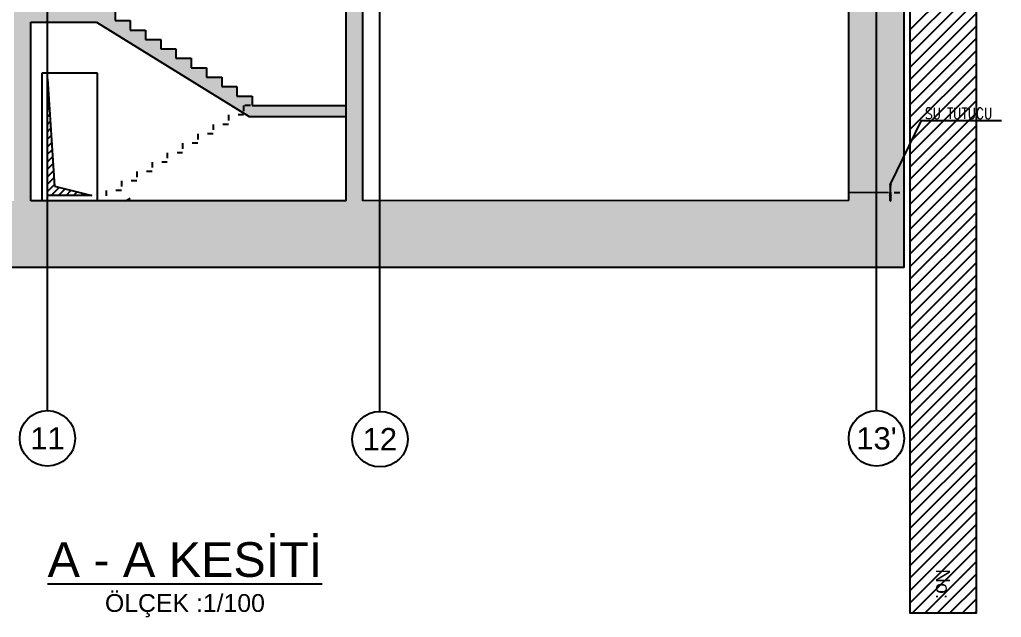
# Model space of a CAD drawing. Header units: millimetres. Extents: x 400392 to 401186, y 4543812 to 4544115.
# Drawn here: x 400712.13 to 400729.82, y 4543910.72 to 4543921.49 of the extents above; entities that cross this region are included whole.
import ezdxf
from ezdxf.enums import TextEntityAlignment as Align

# ---------------------------------------------------------------- set-up
doc = ezdxf.new("R2010")
doc.units = ezdxf.units.MM
for name, pattern in [('ACAD_ISO05W100', [33, 24, -3, 0, -3, 0, -3]), ('AKS', [3, 2.5, -0.25, 0, -0.25]), ('CONTINU', [0]), ('Dot', [4, 0, -4])]:
    doc.linetypes.add(name, pattern=pattern)
for name, color, linetype in [('aks prota', 2, 'AKS'), ('boşluk prota', 2, 'Continuous'), ('boşluk taraması prota', 252, 'Continuous'), ('caks prota', 4, 'Continuous'), ('görünüş prota', 4, 'Continuous'), ('inşaat derzi prota', 11, 'Continuous'), ('kesit prota', 1, 'Continuous'), ('kesit tarama prota', 252, 'Continuous'), ('kiriş prota', 6, 'Continuous'), ('kolon tarama prota', 252, 'Continuous'), ('not yazısı prota', 6, 'Continuous'), ('not çizgisi prota', 4, 'Continuous'), ('st_s_su tutucu', 2, 'Continuous'), ('t35 prota', 3, 'Continuous'), ('taks prota', 7, 'Continuous'), ('tplan prota', 7, 'Continuous')]:
    doc.layers.add(name, color=color, linetype=linetype)
doc.layers.add('PRT-Geo_Pile', color=150, linetype='Continuous', lineweight=30)
doc.layers.add('PRT-Geo_TableText', color=8, linetype='Continuous', lineweight=25)
doc.styles.add('Arial', font='Arial.ttf')
doc.styles.add('prt-kd-kot', font='Arial.ttf')
doc.styles.add('TAKS', font='Arial Unicode.ttf')
doc.styles.add('TSIMPLEX', font='romanstw.shx')

msp = doc.modelspace()

# ---------------------------------------------------------------- hatches: boundary and pattern name
at = {"layer": 'kesit tarama prota'}
h = msp.add_hatch(color=253, dxfattribs=at)
h.dxf.hatch_style = 1
h.paths.add_polyline_path([(400700.48405, 4543931.78232), (400700.48405, 4543930.78232), (400701.83403, 4543930.78232), (400701.83385, 4543917.02232), (400728.07239, 4543917.02232), (400728.07239, 4543930.78232), (400729.42239, 4543930.78232), (400729.42239, 4543931.78232)])
h.paths.add_polyline_path([(400727.07208, 4543930.79341), (400727.07208, 4543924.69341), (400718.32039, 4543924.68232), (400718.32039, 4543930.78232)], flags=16)
h.paths.add_polyline_path([(400718.02039, 4543930.78232), (400718.02039, 4543918.22232), (400712.33339, 4543918.22232), (400712.33339, 4543921.44232), (400713.51856, 4543921.44232), (400716.26856, 4543919.74232), (400718.02039, 4543919.74232), (400718.02039, 4543919.94232), (400716.32539, 4543919.94232), (400716.32539, 4543920.11232), (400716.05039, 4543920.11232), (400716.05039, 4543920.28232), (400715.77539, 4543920.28232), (400715.77539, 4543920.45232), (400715.50039, 4543920.45232), (400715.50039, 4543920.62232), (400715.22539, 4543920.62232), (400715.22539, 4543920.79232), (400714.95039, 4543920.79232), (400714.95039, 4543920.96232), (400714.67539, 4543920.96232), (400714.67539, 4543921.13232), (400714.40039, 4543921.13232), (400714.40039, 4543921.30232), (400714.12539, 4543921.30232), (400714.12539, 4543921.47232), (400713.85539, 4543921.47232), (400713.85539, 4543921.64232), (400712.33339, 4543921.64232), (400712.33339, 4543924.48232), (400714.10091, 4543924.48232), (400716.26856, 4543923.14232), (400718.02039, 4543923.14232), (400718.02039, 4543923.34232), (400716.32539, 4543923.34232), (400716.32539, 4543923.51232), (400716.05039, 4543923.51232), (400716.05039, 4543923.68232), (400715.77539, 4543923.68232), (400715.77539, 4543923.85232), (400715.50039, 4543923.85232), (400715.50039, 4543924.02232), (400715.22539, 4543924.02232), (400715.22539, 4543924.19232), (400714.95039, 4543924.19232), (400714.95039, 4543924.36232), (400714.67539, 4543924.36232), (400714.67539, 4543924.53232), (400714.40039, 4543924.53232), (400714.40039, 4543924.68232), (400712.33339, 4543924.68232), (400712.33339, 4543930.78232)], flags=16)
h.paths.add_polyline_path([(400727.07208, 4543924.19341), (400727.07208, 4543918.23341), (400718.32039, 4543918.22232), (400718.32039, 4543924.18232)], flags=16)
h.paths.add_polyline_path([(400712.03339, 4543930.78232), (400712.03339, 4543924.68232), (400702.83357, 4543924.68232), (400702.83357, 4543930.78232)], flags=16)
h.paths.add_polyline_path([(400712.03339, 4543924.18232), (400712.03339, 4543918.22232), (400702.83357, 4543918.22232), (400702.83357, 4543924.18232)], flags=16)

# ---------------------------------------------------------------- linework, layer by layer
at = {"layer": 'aks prota', "ltscale": 10}
for p, q in [((400712.63539, 4543914.44498), (400712.63539, 4543934.8028)), ((400718.62539, 4543914.43086), (400718.62539, 4543934.8028)), ((400727.57239, 4543914.44498), (400727.57239, 4543934.8028))]:
    msp.add_line(p, q, dxfattribs=at)
at = {"layer": 'boşluk prota', "ltscale": 0.05}
for p, q in [((400712.63539, 4543920.42232), (400712.75973, 4543918.4896)), ((400712.63539, 4543918.32232), (400712.63539, 4543920.42232)), ((400712.75973, 4543918.4896), (400713.43539, 4543918.32232)), ((400713.43539, 4543918.32232), (400712.63539, 4543918.32232))]:
    msp.add_line(p, q, dxfattribs=at)
at = {"layer": 'boşluk taraması prota', "linetype": 'Continuous', "ltscale": 2}
for p, q in [((400712.63539, 4543920.41055), (400712.6361, 4543920.41126)), ((400712.63539, 4543920.27585), (400712.64424, 4543920.2847)), ((400712.63539, 4543920.14114), (400712.65238, 4543920.15814)), ((400712.63539, 4543920.00644), (400712.66052, 4543920.03158)), ((400712.63539, 4543919.87174), (400712.66867, 4543919.90502)), ((400712.63539, 4543919.73703), (400712.67681, 4543919.77846)), ((400712.63539, 4543919.60233), (400712.68495, 4543919.65189)), ((400712.63539, 4543919.46762), (400712.69309, 4543919.52533)), ((400712.63539, 4543919.33292), (400712.70124, 4543919.39877)), ((400712.63539, 4543919.19822), (400712.70938, 4543919.27221)), ((400712.63539, 4543919.06351), (400712.71752, 4543919.14565)), ((400712.63539, 4543918.92881), (400712.72566, 4543919.01909)), ((400712.63539, 4543918.79411), (400712.7338, 4543918.89252)), ((400712.63539, 4543918.6594), (400712.74195, 4543918.76596)), ((400712.63539, 4543918.5247), (400712.75009, 4543918.6394)), ((400712.63539, 4543918.38999), (400712.75823, 4543918.51284)), ((400712.70242, 4543918.32232), (400712.84787, 4543918.46778)), ((400712.83712, 4543918.32232), (400712.95585, 4543918.44105)), ((400712.97182, 4543918.32232), (400713.06382, 4543918.41431)), ((400713.10653, 4543918.32232), (400713.17179, 4543918.38758)), ((400713.24123, 4543918.32232), (400713.27976, 4543918.36085)), ((400713.37594, 4543918.32232), (400713.38773, 4543918.33412))]:
    msp.add_line(p, q, dxfattribs=at)
at = {"layer": 'caks prota', "ltscale": 0.05}
for centre in [(400712.63539, 4543913.94498), (400718.62739, 4543913.93086), (400727.57239, 4543913.94498)]:
    msp.add_circle(centre, 0.5, dxfattribs=at)
at = {"layer": 'görünüş prota', "linetype": 'Dot'}
for p, q in [((400716.29142, 4543919.94232), (400716.17039, 4543919.94232)), ((400716.17039, 4543919.94232), (400716.17039, 4543919.77232)), ((400716.17039, 4543919.77232), (400715.89539, 4543919.77232)), ((400715.89539, 4543919.77232), (400715.89539, 4543919.60232)), ((400714.04339, 4543918.22232), (400716.50221, 4543919.74232)), ((400715.89539, 4543919.60232), (400715.62039, 4543919.60232)), ((400715.62039, 4543919.60232), (400715.62039, 4543919.43232)), ((400715.62039, 4543919.43232), (400715.34539, 4543919.43232)), ((400715.34539, 4543919.43232), (400715.34539, 4543919.26232)), ((400715.34539, 4543919.26232), (400715.07039, 4543919.26232)), ((400715.07039, 4543919.26232), (400715.07039, 4543919.09232)), ((400715.07039, 4543919.09232), (400714.79539, 4543919.09232)), ((400714.79539, 4543919.09232), (400714.79539, 4543918.92232)), ((400714.79539, 4543918.92232), (400714.52039, 4543918.92232)), ((400714.52039, 4543918.92232), (400714.52039, 4543918.75232)), ((400714.52039, 4543918.75232), (400714.24539, 4543918.75232)), ((400714.24539, 4543918.75232), (400714.24539, 4543918.58232)), ((400714.24539, 4543918.58232), (400713.97039, 4543918.58232)), ((400713.97039, 4543918.58232), (400713.97039, 4543918.41232)), ((400713.97039, 4543918.41232), (400713.69539, 4543918.41232)), ((400713.69539, 4543918.41232), (400713.69539, 4543918.22232))]:
    msp.add_line(p, q, dxfattribs=at)
at = {"layer": 'inşaat derzi prota', "linetype": 'ACAD_ISO05W100', "ltscale": 0.03}
msp.add_line((400727.07208, 4543918.38341), (400728.07239, 4543918.37232), dxfattribs=at)
at = {"layer": 'kesit prota'}
for p, q in [((400718.02039, 4543918.22232), (400718.02039, 4543930.78232)), ((400728.07239, 4543917.02232), (400728.07239, 4543930.78232)), ((400718.32039, 4543918.22232), (400718.32039, 4543924.18232)), ((400727.07208, 4543918.23341), (400727.07208, 4543924.19341)), ((400713.85539, 4543921.64232), (400713.85539, 4543921.47232)), ((400712.33339, 4543918.22232), (400712.33339, 4543921.44232)), ((400712.33339, 4543921.44232), (400713.51856, 4543921.44232)), ((400713.51856, 4543921.44232), (400716.26856, 4543919.74232)), ((400713.85539, 4543921.47232), (400714.12539, 4543921.47232)), ((400714.12539, 4543921.47232), (400714.12539, 4543921.30232)), ((400714.12539, 4543921.30232), (400714.40039, 4543921.30232)), ((400714.40039, 4543921.30232), (400714.40039, 4543921.13232)), ((400714.40039, 4543921.13232), (400714.67539, 4543921.13232)), ((400714.67539, 4543921.13232), (400714.67539, 4543920.96232)), ((400714.67539, 4543920.96232), (400714.95039, 4543920.96232)), ((400714.95039, 4543920.96232), (400714.95039, 4543920.79232)), ((400714.95039, 4543920.79232), (400715.22539, 4543920.79232)), ((400715.22539, 4543920.79232), (400715.22539, 4543920.62232)), ((400715.22539, 4543920.62232), (400715.50039, 4543920.62232)), ((400715.50039, 4543920.62232), (400715.50039, 4543920.45232)), ((400715.50039, 4543920.45232), (400715.77539, 4543920.45232)), ((400715.77539, 4543920.45232), (400715.77539, 4543920.28232)), ((400715.77539, 4543920.28232), (400716.05039, 4543920.28232)), ((400716.05039, 4543920.28232), (400716.05039, 4543920.11232)), ((400716.05039, 4543920.11232), (400716.32539, 4543920.11232)), ((400716.32539, 4543920.11232), (400716.32539, 4543919.94232)), ((400716.32539, 4543919.94232), (400718.02239, 4543919.94232)), ((400716.26856, 4543919.74232), (400718.02039, 4543919.74232)), ((400718.02039, 4543918.22232), (400712.33339, 4543918.22232)), ((400727.07208, 4543918.23341), (400718.32039, 4543918.22232)), ((400728.07239, 4543917.02232), (400701.83385, 4543917.02232))]:
    msp.add_line(p, q, dxfattribs=at)
at = {"layer": 'kiriş prota'}
for p, q in [((400713.53539, 4543920.52232), (400712.53539, 4543920.52232)), ((400712.53539, 4543920.52232), (400712.53539, 4543918.22232)), ((400713.53539, 4543918.22232), (400713.53539, 4543920.52232))]:
    msp.add_line(p, q, dxfattribs=at)
at = {"layer": 'kolon tarama prota', "linetype": 'Continuous', "transparency": 33554687}
for p, q in [((400728.17239, 4543921.30303), (400729.37239, 4543922.50303)), ((400728.17239, 4543921.07852), (400729.37239, 4543922.27852)), ((400728.17239, 4543920.85402), (400729.37239, 4543922.05402)), ((400728.17239, 4543920.62951), (400729.37239, 4543921.82951)), ((400728.17239, 4543920.405), (400729.37239, 4543921.605)), ((400728.17239, 4543920.1805), (400729.37239, 4543921.3805)), ((400728.17239, 4543919.95599), (400729.37239, 4543921.15599)), ((400728.17239, 4543919.73148), (400729.37239, 4543920.93148)), ((400728.17239, 4543919.50698), (400729.37239, 4543920.70698)), ((400728.17239, 4543919.28247), (400729.37239, 4543920.48247)), ((400728.17239, 4543919.05796), (400729.37239, 4543920.25796)), ((400728.17239, 4543918.83346), (400729.37239, 4543920.03346)), ((400728.17239, 4543918.60895), (400729.37239, 4543919.80895)), ((400728.17239, 4543918.38445), (400729.37239, 4543919.58445)), ((400728.17239, 4543918.15994), (400729.37239, 4543919.35994)), ((400728.17239, 4543917.93543), (400729.37239, 4543919.13543)), ((400728.17239, 4543917.71093), (400729.37239, 4543918.91093)), ((400728.17239, 4543917.48642), (400729.37239, 4543918.68642)), ((400728.17239, 4543917.26191), (400729.37239, 4543918.46191)), ((400728.17239, 4543917.03741), (400729.37239, 4543918.23741)), ((400728.17239, 4543916.8129), (400729.37239, 4543918.0129)), ((400728.17239, 4543916.58839), (400729.37239, 4543917.78839)), ((400728.17239, 4543916.36389), (400729.37239, 4543917.56389)), ((400728.17239, 4543916.13938), (400729.37239, 4543917.33938)), ((400728.17239, 4543915.91488), (400729.37239, 4543917.11488)), ((400728.17239, 4543915.69037), (400729.37239, 4543916.89037)), ((400728.17239, 4543915.46586), (400729.37239, 4543916.66586)), ((400728.17239, 4543915.24136), (400729.37239, 4543916.44136)), ((400728.17239, 4543915.01685), (400729.37239, 4543916.21685)), ((400728.17239, 4543914.79234), (400729.37239, 4543915.99234)), ((400728.17239, 4543914.56784), (400729.37239, 4543915.76784)), ((400728.17239, 4543914.34333), (400729.37239, 4543915.54333)), ((400728.17239, 4543914.11882), (400729.37239, 4543915.31882)), ((400728.17239, 4543913.89432), (400729.37239, 4543915.09432)), ((400728.17239, 4543913.66981), (400729.37239, 4543914.86981)), ((400728.17239, 4543913.4453), (400729.37239, 4543914.6453)), ((400728.17239, 4543913.2208), (400729.37239, 4543914.4208)), ((400728.17239, 4543912.99629), (400729.37239, 4543914.19629)), ((400728.17239, 4543912.77179), (400729.37239, 4543913.97179)), ((400728.17239, 4543912.54728), (400729.37239, 4543913.74728)), ((400728.17239, 4543912.32277), (400729.37239, 4543913.52277)), ((400728.17239, 4543912.09827), (400729.37239, 4543913.29827)), ((400728.17239, 4543911.87376), (400729.37239, 4543913.07376)), ((400728.17239, 4543911.64925), (400729.37239, 4543912.84925)), ((400728.17239, 4543911.42475), (400729.37239, 4543912.62475)), ((400728.17239, 4543911.20024), (400729.37239, 4543912.40024)), ((400728.17239, 4543910.97573), (400729.37239, 4543912.17573)), ((400728.22349, 4543910.80232), (400729.37239, 4543911.95123)), ((400728.44799, 4543910.80232), (400729.37239, 4543911.72672)), ((400728.6725, 4543910.80232), (400729.37239, 4543911.50222)), ((400728.89701, 4543910.80232), (400729.37239, 4543911.27771)), ((400729.12151, 4543910.80232), (400729.37239, 4543911.0532)), ((400729.34602, 4543910.80232), (400729.37239, 4543910.8287))]:
    msp.add_line(p, q, dxfattribs=at)
at = {"layer": 'not çizgisi prota'}
msp.add_lwpolyline([(400727.82591, 4543918.52223), (400728.38447, 4543919.67199), (400729.82285, 4543919.67199)], dxfattribs=at)
at = {"layer": 'PRT-Geo_Pile', "lineweight": -3, "flags": 128}
msp.add_lwpolyline([(400728.17239, 4543929.75232), (400728.17239, 4543910.80232), (400729.37239, 4543910.80232), (400729.37239, 4543929.75232)], close=True, dxfattribs=at)
at = {"layer": 'st_s_su tutucu', "linetype": 'CONTINU', "ltscale": 0.2}
for p, q in [((400727.83439, 4543918.52232), (400727.81039, 4543918.52232)), ((400727.81039, 4543918.52232), (400727.81039, 4543918.51832)), ((400727.81039, 4543918.51832), (400727.82039, 4543918.51165)), ((400727.82439, 4543918.51165), (400727.83439, 4543918.51832)), ((400727.83439, 4543918.51832), (400727.83439, 4543918.52232)), ((400727.82039, 4543918.37466), (400727.81389, 4543918.37466)), ((400727.81389, 4543918.37466), (400727.81389, 4543918.36999)), ((400727.81389, 4543918.36999), (400727.82039, 4543918.36999)), ((400727.82039, 4543918.47391), (400727.81589, 4543918.47391)), ((400727.81589, 4543918.47391), (400727.81589, 4543918.47074)), ((400727.81589, 4543918.47074), (400727.82039, 4543918.47074)), ((400727.82039, 4543918.42391), (400727.81589, 4543918.42391)), ((400727.81589, 4543918.42391), (400727.81589, 4543918.42074)), ((400727.81589, 4543918.42074), (400727.82039, 4543918.42074)), ((400727.82039, 4543918.51165), (400727.82039, 4543918.47391)), ((400727.82039, 4543918.47074), (400727.82039, 4543918.42391)), ((400727.82039, 4543918.42074), (400727.82039, 4543918.37466)), ((400727.82039, 4543918.32391), (400727.82039, 4543918.36999)), ((400727.82439, 4543918.47391), (400727.82439, 4543918.51165)), ((400727.82889, 4543918.47391), (400727.82439, 4543918.47391)), ((400727.82439, 4543918.42391), (400727.82439, 4543918.47074)), ((400727.82439, 4543918.47074), (400727.82889, 4543918.47074)), ((400727.82889, 4543918.42391), (400727.82439, 4543918.42391)), ((400727.82439, 4543918.37466), (400727.82439, 4543918.42074)), ((400727.82439, 4543918.42074), (400727.82889, 4543918.42074)), ((400727.83089, 4543918.37466), (400727.82439, 4543918.37466)), ((400727.82439, 4543918.36999), (400727.83089, 4543918.36999)), ((400727.82439, 4543918.36999), (400727.82439, 4543918.32391)), ((400727.82889, 4543918.47074), (400727.82889, 4543918.47391)), ((400727.82889, 4543918.42074), (400727.82889, 4543918.42391)), ((400727.83089, 4543918.36999), (400727.83089, 4543918.37466)), ((400727.81039, 4543918.22632), (400727.82039, 4543918.23299)), ((400727.81039, 4543918.22232), (400727.81039, 4543918.22632)), ((400727.83439, 4543918.22232), (400727.81039, 4543918.22232)), ((400727.81589, 4543918.32074), (400727.81589, 4543918.32391)), ((400727.81589, 4543918.32391), (400727.82039, 4543918.32391)), ((400727.82039, 4543918.32074), (400727.81589, 4543918.32074)), ((400727.81589, 4543918.27074), (400727.81589, 4543918.27391)), ((400727.81589, 4543918.27391), (400727.82039, 4543918.27391)), ((400727.82039, 4543918.27074), (400727.81589, 4543918.27074)), ((400727.82039, 4543918.27391), (400727.82039, 4543918.32074)), ((400727.82039, 4543918.23299), (400727.82039, 4543918.27074)), ((400727.82439, 4543918.32391), (400727.82889, 4543918.32391)), ((400727.82889, 4543918.32074), (400727.82439, 4543918.32074)), ((400727.82439, 4543918.32074), (400727.82439, 4543918.27391)), ((400727.82439, 4543918.27391), (400727.82889, 4543918.27391)), ((400727.82889, 4543918.27074), (400727.82439, 4543918.27074)), ((400727.82439, 4543918.27074), (400727.82439, 4543918.23299)), ((400727.82439, 4543918.23299), (400727.83439, 4543918.22632)), ((400727.82889, 4543918.32391), (400727.82889, 4543918.32074)), ((400727.82889, 4543918.27391), (400727.82889, 4543918.27074)), ((400727.83439, 4543918.22632), (400727.83439, 4543918.22232))]:
    msp.add_line(p, q, dxfattribs=at)

# ---------------------------------------------------------------- texts
at = {"layer": 'not yazısı prota', "ltscale": 0.05, "style": 'TSIMPLEX', "width": 0.8}
msp.add_text('SU TUTUCU', height=0.2, dxfattribs=at).set_placement((400728.44549, 4543919.69972))
at = {"layer": 'PRT-Geo_TableText', "style": 'prt-kd-kot'}
msp.add_attdef('No:', text='-', height=0.25, rotation=270.000002, dxfattribs=at).set_placement((400728.77239, 4543911.59202), align=Align.MIDDLE_LEFT)
at = {"layer": 't35 prota', "style": 'Arial'}
msp.add_text('ÖLÇEK :1/100', height=0.32, dxfattribs=at).set_placement((400715.11225, 4543910.96393), align=Align.MIDDLE)
at = {"layer": 'taks prota', "style": 'TAKS'}
for s, p in [('11', (400712.63539, 4543913.94498)), ('12', (400718.62439, 4543913.93086)), ("13'", (400727.57239, 4543913.94498))]:
    msp.add_text(s, height=0.4, dxfattribs=at).set_placement(p, align=Align.MIDDLE_CENTER)
at = {"layer": 'tplan prota', "style": 'Arial'}
msp.add_text('%%UA - A KESİTİ', height=0.625, dxfattribs=at).set_placement((400715.11225, 4543911.83893), align=Align.MIDDLE)

doc.saveas('drawing.dxf')
